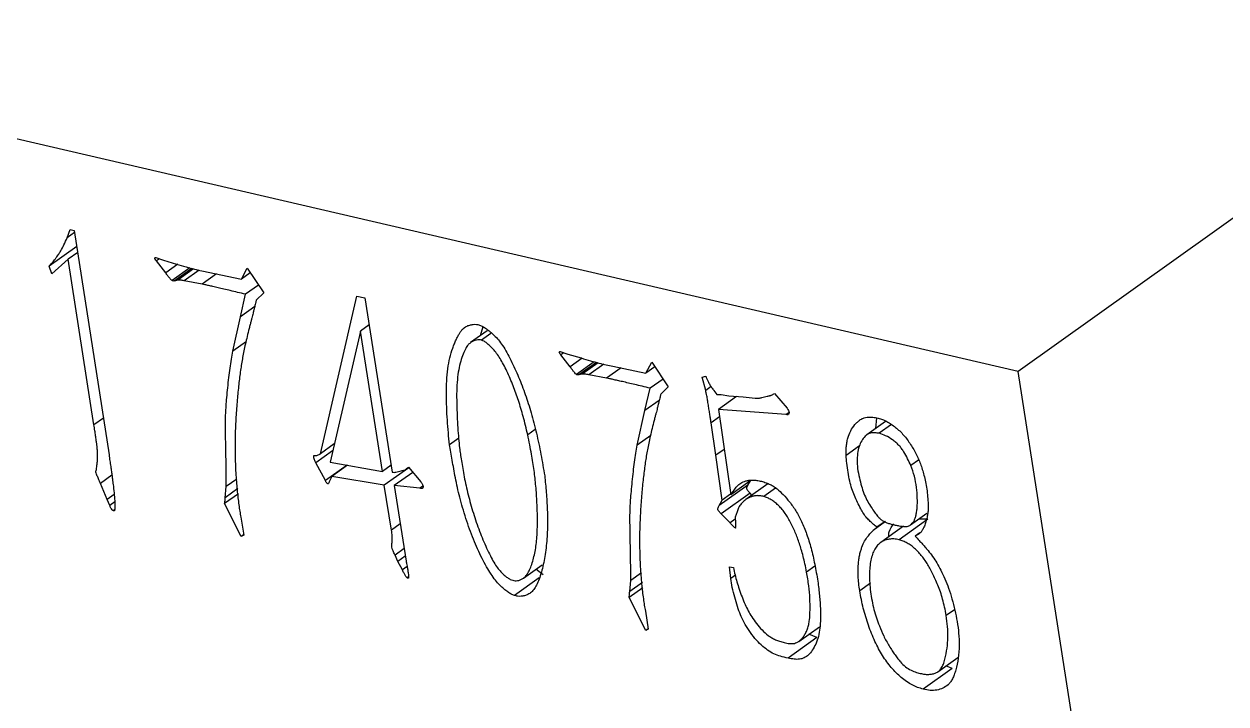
# Model space of a CAD drawing. Header units: millimetres. Extents: x 0 to 210, y 0 to 297.
# Drawn here: x 173.9 to 182.33, y 247.83 to 252.6 of the extents above; entities that cross this region are included whole.
import ezdxf

# ---------------------------------------------------------------- set-up
doc = ezdxf.new("R2010")
doc.units = ezdxf.units.MM

msp = doc.modelspace()

# ---------------------------------------------------------------- linework, layer by layer
at = {"color": 7, "linetype": 'Continuous', "lineweight": 25}
for p, q in [((180.8704, 250.1627), (165.2417, 253.7933)), ((185.1195, 253.1914), (180.8704, 250.1627)), ((174.2066, 251.1002), (174.2278, 251.1583)), ((174.2588, 251.1374), (174.2066, 251.1002)), ((174.2278, 251.1583), (174.2566, 251.1516)), ((174.2566, 251.1516), (174.5003, 249.5791)), ((174.2741, 251.0387), (174.0809, 250.9011)), ((174.2148, 250.9499), (174.0993, 250.8482)), ((174.2806, 250.9968), (174.2148, 250.9499)), ((174.3944, 249.7893), (174.2148, 250.9499)), ((174.8281, 250.9618), (174.8815, 250.9434)), ((174.853, 250.9532), (174.8318, 250.9381)), ((174.8977, 250.8542), (174.8318, 250.9381)), ((174.8815, 250.9434), (174.9741, 250.9164)), ((174.0993, 250.8482), (174.0809, 250.9011)), ((174.9818, 250.9142), (174.8977, 250.8542)), ((175.0662, 250.8897), (174.9416, 250.8009)), ((175.0808, 250.8855), (174.9571, 250.7973)), ((175.0926, 250.882), (174.9817, 250.803)), ((175.1325, 250.8729), (175.0278, 250.7982)), ((175.1953, 250.8591), (175.4278, 250.811)), ((175.4278, 250.811), (175.4687, 250.8869)), ((175.49, 250.8553), (175.4278, 250.811)), ((175.4687, 250.8869), (175.5845, 250.7146)), ((174.9817, 250.803), (174.9571, 250.7973)), ((175.1527, 250.7747), (175.0278, 250.7982)), ((175.548, 250.7689), (175.457, 250.704)), ((175.4209, 250.5471), (175.457, 250.704)), ((175.5845, 250.7146), (175.5318, 250.6638)), ((175.9818, 249.5863), (176.2357, 250.6918)), ((176.2357, 250.6918), (176.2932, 250.6785)), ((176.2932, 250.6785), (176.4844, 249.4581)), ((175.3678, 250.3053), (175.4209, 250.5471)), ((176.2615, 250.4461), (176.049, 249.5276)), ((176.3228, 250.4898), (176.2615, 250.4461)), ((176.4156, 249.4627), (176.2615, 250.4461)), ((177.1507, 250.4487), (177.0339, 250.3654)), ((177.1038, 250.4153), (177.121, 250.4774)), ((177.1766, 250.4294), (177.1112, 250.3828)), ((175.4626, 250.3728), (175.3678, 250.3053)), ((177.6627, 250.3033), (177.7161, 250.2849)), ((177.6877, 250.2947), (177.6664, 250.2796)), ((177.7324, 250.1957), (177.6664, 250.2796)), ((177.7161, 250.2849), (177.8087, 250.2579)), ((177.8165, 250.2557), (177.7324, 250.1957)), ((177.9009, 250.2312), (177.7763, 250.1424)), ((177.9155, 250.227), (177.7918, 250.1388)), ((177.9273, 250.2235), (177.8164, 250.1445)), ((177.9672, 250.2144), (177.8624, 250.1397)), ((178.03, 250.2006), (178.2625, 250.1525)), ((178.2625, 250.1525), (178.3034, 250.2284)), ((178.3247, 250.1968), (178.2625, 250.1525)), ((178.3034, 250.2284), (178.4192, 250.0561)), ((181.9591, 243.2139), (180.8704, 250.1627)), ((177.8164, 250.1445), (177.7918, 250.1388)), ((177.9874, 250.1162), (177.8624, 250.1397)), ((178.3827, 250.1104), (178.2916, 250.0455)), ((178.6568, 250.1235), (178.6814, 250.1292)), ((178.6817, 250.0293), (178.6568, 250.1235)), ((178.2556, 249.8886), (178.2916, 250.0455)), ((178.4192, 250.0561), (178.3665, 250.0053)), ((178.7203, 250.0569), (178.6817, 250.0293)), ((178.7396, 250.0303), (178.7592, 250.0029)), ((178.7898, 250.0013), (178.8445, 249.9915)), ((178.8445, 249.9915), (178.9439, 249.9853)), ((179.1417, 249.9965), (179.1626, 250.009)), ((179.1626, 250.009), (179.2522, 249.9053)), ((178.8977, 249.9882), (178.7705, 249.8975)), ((178.9439, 249.9853), (179.0287, 249.9771)), ((179.0761, 249.9804), (179.1125, 249.9893)), ((178.2025, 249.6468), (178.2556, 249.8886)), ((178.7705, 249.8975), (178.8569, 249.2977)), ((179.2464, 249.8609), (178.7705, 249.8975)), ((179.2651, 249.8742), (179.2464, 249.8609)), ((179.8733, 249.764), (179.8809, 249.8372)), ((177.4869, 249.7565), (177.4349, 249.7194)), ((178.7527, 249.5761), (178.7197, 249.8036)), ((179.9407, 249.812), (179.8118, 249.7201)), ((179.9832, 249.7911), (179.8971, 249.7297)), ((176.0785, 249.6553), (175.9818, 249.5863)), ((176.9515, 249.6959), (176.8872, 249.65)), ((178.2973, 249.7143), (178.2025, 249.6468)), ((175.9357, 249.5742), (175.9558, 249.575)), ((176.0674, 249.6072), (175.9487, 249.5225)), ((175.9558, 249.575), (175.9818, 249.5863)), ((178.7973, 249.2604), (178.7527, 249.5761)), ((179.7597, 249.6421), (179.6659, 249.5753)), ((176.0161, 249.3982), (175.9487, 249.5225)), ((176.168, 249.5065), (176.0161, 249.3982)), ((176.049, 249.5276), (176.4156, 249.4627)), ((176.1717, 249.5059), (176.062, 249.4277)), ((176.4769, 249.5064), (176.4156, 249.4627)), ((176.6005, 249.4883), (176.4282, 249.3655)), ((176.5824, 249.4781), (176.5979, 249.4914)), ((176.5991, 249.49), (176.5824, 249.4781)), ((176.5979, 249.4914), (176.6847, 249.3888)), ((180.1718, 249.5418), (180.1192, 249.5043)), ((174.5201, 249.4356), (174.4407, 249.379)), ((175.396, 249.4096), (175.3221, 249.3569)), ((176.062, 249.4277), (176.0429, 249.3894)), ((176.4282, 249.3655), (176.062, 249.4277)), ((176.6284, 249.4554), (176.4993, 249.3634)), ((176.51, 249.4577), (176.5464, 249.4666)), ((174.4866, 249.2656), (174.4407, 249.379)), ((175.3141, 249.2788), (175.3221, 249.3569)), ((175.4031, 249.3422), (175.3141, 249.2788)), ((176.4801, 249.0507), (176.4282, 249.3655)), ((176.4993, 249.3634), (176.5824, 248.8328)), ((176.6793, 249.3444), (176.4993, 249.3634)), ((176.7, 249.3591), (176.6793, 249.3444)), ((178.9779, 249.3674), (178.7751, 249.2229)), ((178.9912, 249.3934), (178.8569, 249.2977)), ((179.116, 249.3749), (178.9617, 249.2649)), ((178.9779, 249.3674), (178.9948, 249.3959)), ((179.1713, 249.3461), (179.0885, 249.287)), ((174.5361, 249.3009), (174.4866, 249.2656)), ((174.5054, 249.224), (174.4866, 249.2656)), ((174.5401, 249.2487), (174.5054, 249.224)), ((175.4069, 249.3056), (175.3106, 249.2369)), ((175.4274, 249.0073), (175.3106, 249.2369)), ((178.7751, 249.2229), (178.7973, 249.2604)), ((178.9922, 249.3095), (178.7894, 249.165)), ((178.8563, 249.3024), (178.7973, 249.2604)), ((179.0056, 249.2962), (178.9922, 249.3095)), ((174.5396, 249.1946), (174.5292, 249.1872)), ((178.8524, 249.1021), (178.7894, 249.165)), ((178.901, 249.1792), (178.8889, 249.1419)), ((180.1166, 249.0877), (180.2321, 249.17)), ((175.4239, 249.1421), (175.4438, 249.0149)), ((176.5414, 249.0944), (176.4801, 249.0507)), ((178.8892, 249.1284), (178.8524, 249.1021)), ((178.8889, 249.1419), (178.8898, 249.1049)), ((179.9417, 249.1114), (179.8543, 249.0491)), ((179.8543, 249.0491), (179.8812, 249.0712)), ((179.939, 249.1124), (179.8812, 249.0712)), ((180.068, 249.0782), (179.9079, 248.9641)), ((180.2392, 249.1285), (180.0364, 248.984)), ((180.2392, 249.1285), (180.1744, 249.1289)), ((175.4433, 249.0185), (175.4274, 249.0073)), ((175.4438, 249.0149), (175.4274, 249.0073)), ((180.1815, 249.0322), (180.1489, 249.009)), ((180.1766, 249.0254), (180.1489, 249.009)), ((176.5684, 248.922), (176.5048, 248.8767)), ((176.5244, 248.8323), (176.5048, 248.8767)), ((176.5766, 248.8695), (176.5244, 248.8323)), ((176.5565, 248.7733), (176.5244, 248.8323)), ((176.5887, 248.7962), (176.5565, 248.7733)), ((177.4038, 248.7143), (177.5356, 248.8082)), ((177.5437, 248.7386), (177.4922, 248.7773)), ((178.2307, 248.7511), (178.1568, 248.6984)), ((178.8473, 248.7951), (178.8761, 248.7884)), ((178.8576, 248.7128), (178.8473, 248.7951)), ((178.8903, 248.7361), (178.8576, 248.7128)), ((179.4464, 248.7986), (179.389, 248.7576)), ((176.5999, 248.7235), (176.5905, 248.7168)), ((177.5141, 248.7176), (177.3409, 248.5941)), ((178.2415, 248.6471), (178.1452, 248.5784)), ((178.1488, 248.6203), (178.1568, 248.6984)), ((178.2377, 248.6837), (178.1488, 248.6203)), ((179.8368, 248.679), (179.7616, 248.6254)), ((178.2621, 248.3488), (178.1452, 248.5784)), ((178.2586, 248.4836), (178.2785, 248.3564)), ((180.4241, 248.4938), (180.3673, 248.4534)), ((178.2779, 248.36), (178.2621, 248.3488)), ((178.2785, 248.3564), (178.2621, 248.3488)), ((179.3332, 248.2712), (179.4781, 248.3745)), ((179.4613, 248.2986), (179.4048, 248.3222)), ((179.4613, 248.2986), (179.2585, 248.1541)), ((180.3094, 248.059), (180.4484, 248.1581)), ((180.4085, 248.0816), (180.2056, 247.937)), ((180.4085, 248.0816), (180.3654, 248.099))]:
    msp.add_line(p, q, dxfattribs=at)
at = {"color": 8, "linetype": 'Continuous', "lineweight": 25}
for p, q in [((175.2541, 250.8469), (175.1527, 250.7747)), ((175.521, 250.6184), (175.4209, 250.5471)), ((178.0888, 250.1884), (177.9874, 250.1162)), ((178.3557, 249.9599), (178.2556, 249.8886)), ((174.4604, 249.8364), (174.3944, 249.7893)), ((178.778, 249.8452), (178.7197, 249.8036)), ((178.8108, 249.6175), (178.7527, 249.5761))]:
    msp.add_line(p, q, dxfattribs=at)
at = {"color": 7, "linetype": 'Continuous', "lineweight": 25}
for points, knots in [([(174.0809, 250.9011), (174.09, 250.9114), (174.107, 250.9309), (174.1293, 250.9593), (174.1473, 250.9845), (174.1662, 251.0138), (174.1852, 251.0523), (174.1993, 251.0838), (174.2066, 251.1002)], [0, 0, 0, 0, 0.179519, 0.336515, 0.467999, 0.577127, 0.779821, 1, 1, 1, 1]), ([(174.8318, 250.9381), (174.8292, 250.9417), (174.8252, 250.9474), (174.8202, 250.9558), (174.8226, 250.961), (174.8259, 250.9615), (174.8281, 250.9618)], [0, 0, 0, 0, 0.39424, 0.60342, 0.74829, 1, 1, 1, 1]), ([(174.9741, 250.9164), (174.9959, 250.9097), (175.0375, 250.8968), (175.0963, 250.8806), (175.1483, 250.8678), (175.1804, 250.8619), (175.1953, 250.8591)], [0, 0, 0, 0, 0.294882, 0.559386, 0.795493, 1, 1, 1, 1]), ([(174.9416, 250.8009), (174.9393, 250.8026), (174.9333, 250.807), (174.9239, 250.8186), (174.9113, 250.8343), (174.9026, 250.8471), (174.8977, 250.8542)], [0, 0, 0, 0, 0.130502, 0.33666, 0.628904, 1, 1, 1, 1]), ([(174.9571, 250.7973), (174.9542, 250.7973), (174.9491, 250.7972), (174.9438, 250.7998), (174.9416, 250.8009)], [0, 0, 0, 0, 0.597712, 1, 1, 1, 1]), ([(175.0278, 250.7982), (175.0185, 250.8005), (175.0025, 250.8043), (174.9879, 250.8034), (174.9817, 250.803)], [0, 0, 0, 0, 0.581252, 1, 1, 1, 1]), ([(175.457, 250.704), (175.4384, 250.7086), (175.4028, 250.7175), (175.3521, 250.7298), (175.3064, 250.74), (175.2657, 250.7505), (175.2304, 250.7577), (175.1999, 250.7651), (175.1746, 250.7707), (175.1594, 250.7735), (175.1527, 250.7747)], [0, 0, 0, 0, 0.182631, 0.349926, 0.499337, 0.63343, 0.749646, 0.849253, 0.933546, 1, 1, 1, 1]), ([(175.5318, 250.6638), (175.5302, 250.6567), (175.5273, 250.6436), (175.5226, 250.626), (175.5196, 250.6112), (175.5169, 250.6004), (175.5146, 250.5916), (175.5123, 250.5824), (175.5093, 250.5701), (175.5054, 250.5548), (175.5009, 250.5363), (175.495, 250.5153), (175.4888, 250.4909), (175.4798, 250.4549), (175.4683, 250.4098), (175.4559, 250.3575), (175.4456, 250.3086), (175.4337, 250.2477), (175.4212, 250.1698), (175.4087, 250.0703), (175.3981, 249.9608), (175.3894, 249.8416), (175.3832, 249.7148), (175.3833, 249.6051), (175.3858, 249.5172), (175.3878, 249.454), (175.3925, 249.3927), (175.3972, 249.3348), (175.4033, 249.2804), (175.4096, 249.2303), (175.4162, 249.1848), (175.4214, 249.1558), (175.4239, 249.1421)], [0, 0, 0, 0, 0.015084, 0.027682, 0.038176, 0.046184, 0.050774, 0.057367, 0.065961, 0.077144, 0.090329, 0.105622, 0.123156, 0.142934, 0.183075, 0.220421, 0.254637, 0.285833, 0.347598, 0.413943, 0.485758, 0.564429, 0.647139, 0.730978, 0.772166, 0.811683, 0.84919, 0.884793, 0.917964, 0.94821, 0.975549, 1, 1, 1, 1]), ([(176.8872, 249.65), (176.884, 249.6781), (176.8775, 249.7357), (176.8705, 249.8232), (176.8664, 249.9138), (176.8635, 250.0065), (176.8654, 250.0969), (176.8727, 250.1817), (176.887, 250.2583), (176.9041, 250.3157), (176.9199, 250.357), (176.9316, 250.3845), (176.9438, 250.4082), (176.9551, 250.4294), (176.9673, 250.4466), (176.9791, 250.4609), (176.9912, 250.4717), (177.007, 250.4814), (177.0269, 250.4886), (177.0503, 250.4938), (177.0736, 250.4943), (177.0895, 250.4906), (177.0972, 250.4888)], [0, 0, 0, 0, 0.07917, 0.162204, 0.249228, 0.34027, 0.430883, 0.517075, 0.598811, 0.67699, 0.713833, 0.747653, 0.778503, 0.806542, 0.831426, 0.853905, 0.873836, 0.891127, 0.922288, 0.950137, 0.975947, 1, 1, 1, 1]), ([(177.0972, 250.4888), (177.1047, 250.4856), (177.1207, 250.479), (177.1454, 250.4623), (177.172, 250.4415), (177.2009, 250.4159), (177.2309, 250.3836), (177.2602, 250.343), (177.2896, 250.2954), (177.3276, 250.2214), (177.3719, 250.1229), (177.411, 250.0214), (177.439, 249.9377), (177.4592, 249.8714), (177.4777, 249.8017), (177.5021, 249.7043), (177.528, 249.5805), (177.5448, 249.4817), (177.5532, 249.4323)], [0, 0, 0, 0, 0.022729, 0.048008, 0.076071, 0.107773, 0.143173, 0.182159, 0.227217, 0.27728, 0.38365, 0.491698, 0.547358, 0.606212, 0.667896, 0.732979, 0.866217, 1, 1, 1, 1]), ([(177.1112, 250.3828), (177.1052, 250.3837), (177.0928, 250.3856), (177.0747, 250.3833), (177.0559, 250.3778), (177.0361, 250.3681), (177.0159, 250.3509), (176.9978, 250.3222), (176.9804, 250.283), (176.9636, 250.2335), (176.9495, 250.1739), (176.9405, 250.104), (176.9355, 250.0253), (176.9366, 249.9394), (176.9397, 249.853), (176.9437, 249.7716), (176.9492, 249.6974), (176.9541, 249.6502), (176.9565, 249.628)], [0, 0, 0, 0, 0.021714, 0.045628, 0.072311, 0.10241, 0.138702, 0.184068, 0.240576, 0.307741, 0.384088, 0.467345, 0.558626, 0.657686, 0.756239, 0.846517, 0.92758, 1, 1, 1, 1]), ([(177.4349, 249.7194), (177.4296, 249.7413), (177.4194, 249.7839), (177.4036, 249.8458), (177.3869, 249.9036), (177.3649, 249.9752), (177.3337, 250.0621), (177.2973, 250.1468), (177.2658, 250.2111), (177.2416, 250.2532), (177.2178, 250.2896), (177.1932, 250.3188), (177.1699, 250.3425), (177.1486, 250.3612), (177.1292, 250.3754), (177.1168, 250.3804), (177.1112, 250.3828)], [0, 0, 0, 0, 0.093056, 0.18062, 0.261585, 0.337177, 0.482585, 0.627771, 0.697151, 0.75887, 0.813198, 0.861755, 0.904249, 0.941105, 0.97295, 1, 1, 1, 1]), ([(175.3221, 249.3569), (175.3221, 249.3738), (175.3222, 249.4098), (175.321, 249.4677), (175.3207, 249.5321), (175.3188, 249.6012), (175.3178, 249.6691), (175.3164, 249.7305), (175.3164, 249.7822), (175.3163, 249.8277), (175.3177, 249.873), (175.3211, 249.9239), (175.326, 249.9837), (175.3323, 250.0502), (175.3394, 250.1192), (175.3483, 250.1853), (175.357, 250.2474), (175.3643, 250.2864), (175.3678, 250.3053)], [0, 0, 0, 0, 0.052243, 0.111324, 0.177384, 0.250711, 0.322767, 0.385727, 0.438815, 0.482389, 0.526209, 0.580503, 0.64437, 0.718241, 0.795055, 0.867889, 0.936102, 1, 1, 1, 1]), ([(177.6664, 250.2796), (177.6639, 250.2832), (177.6599, 250.2889), (177.6549, 250.2973), (177.6573, 250.3025), (177.6606, 250.303), (177.6627, 250.3033)], [0, 0, 0, 0, 0.3942395, 0.6034202, 0.7482901, 1, 1, 1, 1]), ([(177.8087, 250.2579), (177.8306, 250.2512), (177.8722, 250.2383), (177.931, 250.2221), (177.983, 250.2093), (178.0151, 250.2034), (178.03, 250.2006)], [0, 0, 0, 0, 0.294882, 0.559386, 0.795493, 1, 1, 1, 1]), ([(177.7763, 250.1424), (177.774, 250.1441), (177.768, 250.1485), (177.7586, 250.1601), (177.746, 250.1758), (177.7372, 250.1886), (177.7324, 250.1957)], [0, 0, 0, 0, 0.130502, 0.33666, 0.628904, 1, 1, 1, 1]), ([(177.7918, 250.1388), (177.7888, 250.1388), (177.7838, 250.1387), (177.7784, 250.1413), (177.7763, 250.1424)], [0, 0, 0, 0, 0.5977121, 1, 1, 1, 1]), ([(177.8624, 250.1397), (177.8532, 250.142), (177.8372, 250.1458), (177.8225, 250.1449), (177.8164, 250.1445)], [0, 0, 0, 0, 0.5812523, 1, 1, 1, 1]), ([(178.2916, 250.0455), (178.2731, 250.0501), (178.2375, 250.059), (178.1868, 250.0713), (178.1411, 250.0815), (178.1004, 250.092), (178.0651, 250.0992), (178.0346, 250.1066), (178.0093, 250.1122), (177.9941, 250.115), (177.9874, 250.1162)], [0, 0, 0, 0, 0.182631, 0.349926, 0.499337, 0.63343, 0.749646, 0.849253, 0.933546, 1, 1, 1, 1]), ([(178.6814, 250.1292), (178.6869, 250.1173), (178.6961, 250.0972), (178.7097, 250.0708), (178.7235, 250.0493), (178.734, 250.0369), (178.7396, 250.0303)], [0, 0, 0, 0, 0.345015, 0.581901, 0.776181, 1, 1, 1, 1]), ([(178.3665, 250.0053), (178.3649, 249.9982), (178.362, 249.9851), (178.3573, 249.9675), (178.3543, 249.9527), (178.3516, 249.9419), (178.3493, 249.9331), (178.347, 249.9239), (178.344, 249.9116), (178.3401, 249.8963), (178.3356, 249.8778), (178.3297, 249.8568), (178.3235, 249.8324), (178.3145, 249.7964), (178.3029, 249.7513), (178.2905, 249.699), (178.2803, 249.6501), (178.2684, 249.5892), (178.2559, 249.5113), (178.2434, 249.4118), (178.2328, 249.3023), (178.2241, 249.1831), (178.2179, 249.0563), (178.218, 248.9466), (178.2205, 248.8587), (178.2225, 248.7955), (178.2272, 248.7342), (178.2319, 248.6763), (178.238, 248.6219), (178.2443, 248.5718), (178.2509, 248.5263), (178.2561, 248.4973), (178.2586, 248.4836)], [0, 0, 0, 0, 0.015084, 0.027682, 0.038176, 0.046184, 0.050774, 0.057367, 0.065961, 0.077144, 0.090329, 0.105622, 0.123156, 0.142934, 0.183075, 0.220421, 0.254637, 0.285833, 0.347598, 0.413943, 0.485758, 0.564429, 0.647139, 0.730978, 0.772166, 0.811683, 0.84919, 0.884793, 0.917964, 0.94821, 0.975549, 1, 1, 1, 1]), ([(178.7197, 249.8036), (178.7183, 249.8121), (178.7155, 249.8304), (178.7109, 249.8596), (178.7057, 249.8925), (178.7002, 249.9274), (178.6953, 249.9608), (178.6898, 249.9895), (178.6859, 250.0116), (178.6829, 250.0241), (178.6817, 250.0293)], [0, 0, 0, 0, 0.113016, 0.24357, 0.389712, 0.551443, 0.707327, 0.835991, 0.93155, 1, 1, 1, 1]), ([(178.7592, 250.0029), (178.7652, 250.0022), (178.7756, 250.001), (178.7856, 250.0012), (178.7898, 250.0013)], [0, 0, 0, 0, 0.577157, 1, 1, 1, 1]), ([(179.1125, 249.9893), (179.1163, 249.9901), (179.1229, 249.9914), (179.1312, 249.994), (179.1372, 249.9954), (179.1405, 249.9962), (179.1417, 249.9965)], [0, 0, 0, 0, 0.380005, 0.666709, 0.876877, 1, 1, 1, 1]), ([(179.0287, 249.9771), (179.0365, 249.9767), (179.0531, 249.9758), (179.0682, 249.9788), (179.0761, 249.9804)], [0, 0, 0, 0, 0.475816, 1, 1, 1, 1]), ([(179.2522, 249.9053), (179.2556, 249.9003), (179.2617, 249.8916), (179.2665, 249.8781), (179.2647, 249.8695), (179.2634, 249.8618), (179.2562, 249.8587), (179.2501, 249.8601), (179.2464, 249.8609)], [0, 0, 0, 0, 0.241469, 0.42383, 0.568876, 0.687677, 0.812982, 1, 1, 1, 1]), ([(179.6659, 249.5753), (179.6657, 249.5882), (179.6653, 249.6134), (179.6681, 249.6485), (179.6731, 249.6804), (179.6838, 249.7179), (179.7032, 249.7593), (179.7286, 249.7947), (179.753, 249.8169), (179.7714, 249.8306), (179.7913, 249.8388), (179.8181, 249.8432), (179.8509, 249.8437), (179.8776, 249.8391), (179.8904, 249.8369)], [0, 0, 0, 0, 0.082319, 0.160545, 0.233243, 0.302998, 0.438708, 0.576416, 0.643302, 0.704421, 0.761022, 0.814001, 0.911509, 1, 1, 1, 1]), ([(179.8904, 249.8369), (179.9005, 249.8337), (179.9207, 249.8273), (179.9514, 249.8129), (179.9818, 249.7941), (180.012, 249.7721), (180.0414, 249.7465), (180.0689, 249.7177), (180.0949, 249.686), (180.1259, 249.6401), (180.1594, 249.58), (180.1869, 249.5179), (180.2032, 249.4661), (180.2149, 249.4231), (180.2246, 249.3761), (180.2302, 249.3435), (180.2332, 249.3264)], [0, 0, 0, 0, 0.056235, 0.112098, 0.168637, 0.227112, 0.285338, 0.344589, 0.403714, 0.465189, 0.586715, 0.706633, 0.768888, 0.838541, 0.915708, 1, 1, 1, 1]), ([(174.4407, 249.379), (174.4357, 249.3898), (174.4269, 249.4087), (174.4168, 249.4331), (174.4104, 249.4489), (174.4074, 249.4609), (174.411, 249.4711), (174.413, 249.487), (174.4162, 249.5074), (174.4186, 249.5318), (174.4198, 249.5585), (174.4203, 249.5875), (174.4176, 249.621), (174.4148, 249.6529), (174.4101, 249.6842), (174.4058, 249.7142), (174.4007, 249.7498), (174.3966, 249.7756), (174.3944, 249.7893)], [0, 0, 0, 0, 0.076319, 0.132944, 0.169347, 0.186973, 0.214474, 0.257363, 0.313987, 0.378534, 0.447579, 0.517011, 0.596108, 0.689468, 0.747439, 0.817828, 0.902707, 1, 1, 1, 1]), ([(177.3292, 248.6995), (177.3347, 248.6983), (177.3464, 248.6958), (177.364, 248.6966), (177.3819, 248.7023), (177.4011, 248.7113), (177.4198, 248.7272), (177.4364, 248.7517), (177.4525, 248.7832), (177.4667, 248.8223), (177.4786, 248.8668), (177.4886, 248.9142), (177.4956, 248.9642), (177.5017, 249.0346), (177.5029, 249.1279), (177.5004, 249.2425), (177.492, 249.357), (177.4824, 249.4509), (177.4709, 249.5262), (177.4607, 249.5864), (177.4487, 249.6512), (177.4396, 249.6962), (177.4349, 249.7194)], [0, 0, 0, 0, 0.015403, 0.033086, 0.053098, 0.076092, 0.102875, 0.134067, 0.170746, 0.213374, 0.259275, 0.30533, 0.352364, 0.400173, 0.498456, 0.599949, 0.699717, 0.792176, 0.838702, 0.888529, 0.942411, 1, 1, 1, 1]), ([(179.8971, 249.7297), (179.8873, 249.7313), (179.8685, 249.7345), (179.8434, 249.733), (179.8219, 249.7275), (179.8001, 249.7122), (179.7791, 249.6862), (179.7591, 249.6486), (179.7463, 249.6015), (179.7416, 249.5454), (179.7439, 249.483), (179.7539, 249.4388), (179.7589, 249.4167)], [0, 0, 0, 0, 0.0711944, 0.1365784, 0.1946385, 0.2508095, 0.3603355, 0.4710743, 0.5891931, 0.7227135, 0.8617882, 1, 1, 1, 1]), ([(180.1192, 249.5043), (180.1119, 249.5202), (180.0971, 249.5524), (180.0755, 249.5923), (180.0548, 249.6235), (180.0363, 249.6456), (180.0148, 249.6658), (179.9839, 249.69), (179.944, 249.715), (179.9123, 249.7249), (179.8971, 249.7297)], [0, 0, 0, 0, 0.154374, 0.313995, 0.394313, 0.477446, 0.563445, 0.653938, 0.83395, 1, 1, 1, 1]), ([(174.5003, 249.5791), (174.5022, 249.565), (174.5059, 249.5379), (174.512, 249.499), (174.5164, 249.464), (174.5212, 249.4324), (174.5247, 249.4047), (174.5276, 249.3806), (174.5307, 249.36), (174.5341, 249.3281), (174.538, 249.2845), (174.5417, 249.2392), (174.5413, 249.2083), (174.5405, 249.1937), (174.5366, 249.1837), (174.5313, 249.1862), (174.5292, 249.1872)], [0, 0, 0, 0, 0.1036595, 0.1987555, 0.2842564, 0.3611906, 0.4296033, 0.4884057, 0.5386331, 0.5803565, 0.7249894, 0.8625637, 0.9201895, 0.9604083, 0.983938, 1, 1, 1, 1]), ([(175.9487, 249.5225), (175.9455, 249.5297), (175.9403, 249.5415), (175.9354, 249.5568), (175.9345, 249.5671), (175.9354, 249.572), (175.9357, 249.5742)], [0, 0, 0, 0, 0.407827, 0.672502, 0.858705, 1, 1, 1, 1]), ([(177.3409, 248.5941), (177.3334, 248.5969), (177.3176, 248.6029), (177.2927, 248.6186), (177.2661, 248.6401), (177.2369, 248.667), (177.2064, 248.7018), (177.1756, 248.7448), (177.1444, 248.7962), (177.1132, 248.855), (177.0824, 248.9197), (177.0534, 248.9883), (177.0261, 249.06), (177.0008, 249.1339), (176.9784, 249.2081), (176.9576, 249.2805), (176.9414, 249.3501), (176.9276, 249.4167), (176.9159, 249.4802), (176.9055, 249.5402), (176.8959, 249.5964), (176.89, 249.6326), (176.8872, 249.65)], [0, 0, 0, 0, 0.022561, 0.047533, 0.075769, 0.108135, 0.144596, 0.186719, 0.234397, 0.288672, 0.347737, 0.408813, 0.472225, 0.538514, 0.605025, 0.669189, 0.730948, 0.79094, 0.848084, 0.902034, 0.952804, 1, 1, 1, 1]), ([(176.9565, 249.628), (176.9584, 249.6139), (176.9626, 249.5839), (176.9695, 249.536), (176.9789, 249.4824), (176.9931, 249.4032), (177.0157, 249.2987), (177.0518, 249.1712), (177.0943, 249.0459), (177.1357, 248.9459), (177.1708, 248.8735), (177.1956, 248.8275), (177.2207, 248.7895), (177.2453, 248.7591), (177.2691, 248.7361), (177.2907, 248.7187), (177.3106, 248.7055), (177.3232, 248.7014), (177.3292, 248.6995)], [0, 0, 0, 0, 0.04411, 0.093669, 0.149144, 0.210094, 0.33866, 0.469702, 0.598412, 0.719902, 0.775125, 0.823111, 0.864347, 0.899734, 0.930198, 0.956478, 0.97936, 1, 1, 1, 1]), ([(178.1568, 248.6984), (178.1568, 248.7153), (178.1569, 248.7513), (178.1557, 248.8092), (178.1554, 248.8736), (178.1535, 248.9427), (178.1524, 249.0106), (178.1511, 249.072), (178.1511, 249.1237), (178.1509, 249.1692), (178.1523, 249.2145), (178.1557, 249.2654), (178.1607, 249.3252), (178.167, 249.3917), (178.1741, 249.4607), (178.183, 249.5268), (178.1917, 249.5889), (178.199, 249.6279), (178.2025, 249.6468)], [0, 0, 0, 0, 0.052243, 0.111324, 0.177384, 0.250711, 0.322767, 0.385727, 0.438815, 0.482389, 0.526209, 0.580503, 0.64437, 0.718241, 0.795055, 0.867889, 0.936102, 1, 1, 1, 1]), ([(179.8812, 249.0712), (179.8734, 249.0779), (179.8578, 249.0915), (179.8338, 249.1119), (179.8103, 249.1362), (179.788, 249.1665), (179.7662, 249.2035), (179.7448, 249.2467), (179.7239, 249.2933), (179.7049, 249.3431), (179.6895, 249.3978), (179.6788, 249.4572), (179.67, 249.5177), (179.6672, 249.5569), (179.6659, 249.5753)], [0, 0, 0, 0, 0.0534292, 0.1073146, 0.1632402, 0.2240552, 0.295116, 0.3787441, 0.4688327, 0.5574555, 0.6557416, 0.7720879, 0.8925048, 1, 1, 1, 1]), ([(180.0101, 249.0869), (180.0188, 249.0851), (180.0349, 249.0818), (180.0575, 249.0779), (180.0763, 249.0772), (180.0927, 249.0771), (180.1062, 249.0813), (180.1184, 249.0883), (180.1294, 249.0992), (180.1397, 249.1129), (180.1488, 249.1304), (180.1549, 249.153), (180.1604, 249.1788), (180.165, 249.2198), (180.1657, 249.2772), (180.1598, 249.3508), (180.1464, 249.4274), (180.1282, 249.4789), (180.1192, 249.5043)], [0, 0, 0, 0, 0.049927, 0.093231, 0.130947, 0.163106, 0.192449, 0.223644, 0.257915, 0.295403, 0.33672, 0.383027, 0.434205, 0.490995, 0.613992, 0.743335, 0.873788, 1, 1, 1, 1]), ([(176.4844, 249.4581), (176.4897, 249.4569), (176.4989, 249.4548), (176.5066, 249.4568), (176.51, 249.4577)], [0, 0, 0, 0, 0.5743094, 1, 1, 1, 1]), ([(176.5464, 249.4666), (176.5511, 249.4675), (176.5596, 249.4693), (176.5703, 249.4723), (176.5779, 249.4748), (176.5812, 249.4772), (176.5824, 249.4781)], [0, 0, 0, 0, 0.373787, 0.666263, 0.878329, 1, 1, 1, 1]), ([(177.5532, 249.4323), (177.557, 249.3933), (177.5649, 249.3132), (177.5728, 249.1915), (177.5736, 249.0668), (177.5675, 248.9629), (177.5569, 248.882), (177.5471, 248.8239), (177.534, 248.7701), (177.5196, 248.7202), (177.5027, 248.6767), (177.4831, 248.642), (177.4617, 248.616), (177.4376, 248.5998), (177.413, 248.5905), (177.3885, 248.5869), (177.3647, 248.587), (177.3486, 248.5918), (177.3409, 248.5941)], [0, 0, 0, 0, 0.11001, 0.226093, 0.34727, 0.474007, 0.537878, 0.599186, 0.65873, 0.715978, 0.768947, 0.815193, 0.855139, 0.890331, 0.921768, 0.950037, 0.976023, 1, 1, 1, 1]), ([(178.8569, 249.2977), (178.8647, 249.309), (178.8791, 249.3299), (178.9007, 249.3596), (178.9275, 249.3829), (178.9569, 249.3951), (178.9852, 249.4021), (179.011, 249.4029), (179.0401, 249.4005), (179.0609, 249.396), (179.0718, 249.3937)], [0, 0, 0, 0, 0.16368, 0.301929, 0.438533, 0.596935, 0.6858, 0.782136, 0.886053, 1, 1, 1, 1]), ([(179.7589, 249.4167), (179.7634, 249.398), (179.772, 249.3621), (179.7894, 249.3101), (179.8102, 249.2629), (179.8339, 249.2214), (179.8578, 249.1863), (179.8792, 249.157), (179.8992, 249.1353), (179.9177, 249.119), (179.9369, 249.1087), (179.9583, 249.1002), (179.9832, 249.0921), (180.0007, 249.0887), (180.0101, 249.0869)], [0, 0, 0, 0, 0.133216, 0.255677, 0.367143, 0.470342, 0.561625, 0.638309, 0.70123, 0.751142, 0.798993, 0.855877, 0.922749, 1, 1, 1, 1]), ([(176.0429, 249.3894), (176.0419, 249.3852), (176.0404, 249.3789), (176.0324, 249.3737), (176.0233, 249.3856), (176.0189, 249.3933), (176.0161, 249.3982)], [0, 0, 0, 0, 0.321086, 0.477106, 0.666308, 1, 1, 1, 1]), ([(176.6847, 249.3888), (176.6892, 249.3828), (176.6965, 249.3731), (176.7021, 249.3583), (176.7009, 249.3494), (176.6972, 249.3435), (176.689, 249.3428), (176.6829, 249.3438), (176.6793, 249.3444)], [0, 0, 0, 0, 0.2797733, 0.459185, 0.5900089, 0.6967036, 0.8235668, 1, 1, 1, 1]), ([(178.9922, 249.3095), (178.9867, 249.3155), (178.9782, 249.3247), (178.9679, 249.3409), (178.9715, 249.3546), (178.9754, 249.3625), (178.9779, 249.3674)], [0, 0, 0, 0, 0.3257791, 0.5057076, 0.6884222, 1, 1, 1, 1]), ([(179.0718, 249.3937), (179.0827, 249.3904), (179.1033, 249.3842), (179.1326, 249.3719), (179.1586, 249.3581), (179.1894, 249.3355), (179.2265, 249.2991), (179.2629, 249.2575), (179.2923, 249.2184), (179.3145, 249.1853), (179.3349, 249.1491), (179.3546, 249.1102), (179.3727, 249.0683), (179.39, 249.0233), (179.4055, 248.9748), (179.4259, 248.9043), (179.4471, 248.81), (179.4602, 248.7336), (179.4671, 248.6938)], [0, 0, 0, 0, 0.0461089, 0.0871548, 0.1230511, 0.1557301, 0.2218271, 0.2989394, 0.341043, 0.3852623, 0.4318275, 0.4808952, 0.532543, 0.58828, 0.6482081, 0.7120962, 0.849919, 1, 1, 1, 1]), ([(180.2332, 249.3264), (180.2348, 249.3083), (180.2381, 249.2722), (180.2415, 249.2271), (180.2407, 249.1911), (180.237, 249.1628), (180.231, 249.1324), (180.2218, 249.1023), (180.2121, 249.0739), (180.2002, 249.052), (180.1901, 249.0345), (180.1807, 249.0282), (180.1766, 249.0254)], [0, 0, 0, 0, 0.155079, 0.308185, 0.38711, 0.475602, 0.574261, 0.682926, 0.787798, 0.875255, 0.945007, 1, 1, 1, 1]), ([(175.3106, 249.2369), (175.3113, 249.2423), (175.3125, 249.2516), (175.3135, 249.2641), (175.3141, 249.2727), (175.3141, 249.2773), (175.3141, 249.2788)], [0, 0, 0, 0, 0.390024, 0.686797, 0.893134, 1, 1, 1, 1]), ([(179.0885, 249.287), (179.0792, 249.2889), (179.0611, 249.2925), (179.0356, 249.2934), (179.0128, 249.2896), (178.986, 249.2801), (178.9573, 249.2639), (178.9313, 249.2378), (178.9115, 249.2108), (178.9043, 249.1893), (178.901, 249.1792)], [0, 0, 0, 0, 0.10504, 0.204188, 0.29954, 0.393355, 0.571119, 0.731918, 0.874788, 1, 1, 1, 1]), ([(179.389, 248.7576), (179.3851, 248.7767), (179.3778, 248.8132), (179.3648, 248.8658), (179.3524, 248.9133), (179.3352, 248.9695), (179.3106, 249.0347), (179.2818, 249.097), (179.2555, 249.1431), (179.235, 249.1743), (179.2128, 249.2022), (179.1895, 249.2267), (179.1651, 249.2477), (179.1402, 249.2651), (179.1144, 249.2785), (179.0972, 249.2842), (179.0885, 249.287)], [0, 0, 0, 0, 0.095968, 0.183297, 0.262687, 0.332885, 0.462934, 0.586889, 0.646029, 0.701633, 0.754231, 0.805292, 0.854723, 0.902901, 0.950636, 1, 1, 1, 1]), ([(174.5292, 249.1872), (174.5286, 249.1877), (174.5261, 249.1901), (174.5202, 249.1954), (174.5122, 249.2075), (174.508, 249.2178), (174.5054, 249.224)], [0, 0, 0, 0, 0.055316, 0.236767, 0.53772, 1, 1, 1, 1]), ([(178.7894, 249.165), (178.7839, 249.1709), (178.7754, 249.1802), (178.7651, 249.1963), (178.7687, 249.21), (178.7726, 249.2179), (178.7751, 249.2229)], [0, 0, 0, 0, 0.3257791, 0.5057076, 0.6884222, 1, 1, 1, 1]), ([(178.8898, 249.1049), (178.8903, 249.0997), (178.8912, 249.0906), (178.8915, 249.0787), (178.8912, 249.0716), (178.8921, 249.0647), (178.8857, 249.0671), (178.8788, 249.0743), (178.8669, 249.0865), (178.8578, 249.0964), (178.8524, 249.1021)], [0, 0, 0, 0, 0.176722, 0.310248, 0.404348, 0.455422, 0.494558, 0.597754, 0.76437, 1, 1, 1, 1]), ([(179.9634, 249.0037), (179.9642, 249.0162), (179.9667, 249.0544), (179.987, 249.0796), (180.0006, 249.0964)], [0, 0, 0, 0, 0.3285133, 1, 1, 1, 1]), ([(176.5048, 248.8767), (176.502, 248.8821), (176.497, 248.8919), (176.491, 248.9051), (176.4861, 248.915), (176.4824, 248.9263), (176.482, 248.9427), (176.4835, 248.9652), (176.4854, 248.9892), (176.4856, 249.0114), (176.4828, 249.0313), (176.481, 249.0441), (176.4801, 249.0507)], [0, 0, 0, 0, 0.090782, 0.164271, 0.219168, 0.256537, 0.34722, 0.50011, 0.66601, 0.784886, 0.890043, 1, 1, 1, 1]), ([(179.7616, 248.6254), (179.7589, 248.6433), (179.7538, 248.678), (179.75, 248.7271), (179.7488, 248.7714), (179.751, 248.811), (179.7554, 248.8464), (179.7606, 248.8787), (179.7678, 248.9071), (179.7788, 248.9394), (179.7935, 248.9739), (179.8152, 249.0053), (179.8361, 249.0287), (179.8487, 249.0428), (179.8543, 249.0491)], [0, 0, 0, 0, 0.1049515, 0.2025681, 0.2923249, 0.3746746, 0.4513128, 0.5228081, 0.588893, 0.6503156, 0.7606281, 0.8552161, 0.9354581, 1, 1, 1, 1]), ([(180.0364, 248.984), (180.0245, 248.9862), (180.0009, 248.9905), (179.9676, 248.9892), (179.9372, 248.981), (179.9094, 248.9668), (179.8852, 248.9454), (179.8652, 248.917), (179.8492, 248.8818), (179.8382, 248.8395), (179.8313, 248.7915), (179.8282, 248.7387), (179.8305, 248.6806), (179.8365, 248.6194), (179.846, 248.5569), (179.8599, 248.4956), (179.8765, 248.4367), (179.8913, 248.3984), (179.8986, 248.3796)], [0, 0, 0, 0, 0.049544, 0.098647, 0.147016, 0.197391, 0.249169, 0.303278, 0.360936, 0.423419, 0.489643, 0.559715, 0.63292, 0.71043, 0.788291, 0.862093, 0.932274, 1, 1, 1, 1]), ([(180.3673, 248.4534), (180.3636, 248.473), (180.3563, 248.5107), (180.3429, 248.5657), (180.3276, 248.6167), (180.3101, 248.6638), (180.2909, 248.707), (180.2727, 248.747), (180.2534, 248.7833), (180.234, 248.8164), (180.2139, 248.8467), (180.1924, 248.8745), (180.1699, 248.8999), (180.1461, 248.923), (180.1211, 248.9441), (180.094, 248.9607), (180.0656, 248.9748), (180.0463, 248.9809), (180.0364, 248.984)], [0, 0, 0, 0, 0.096197, 0.184814, 0.26699, 0.342502, 0.412858, 0.478044, 0.538132, 0.593767, 0.646256, 0.696474, 0.746536, 0.794935, 0.843864, 0.893492, 0.945521, 1, 1, 1, 1]), ([(180.1489, 249.009), (180.1583, 248.9991), (180.176, 248.9804), (180.201, 248.9539), (180.2223, 248.9301), (180.2459, 248.9018), (180.2726, 248.8662), (180.3026, 248.82), (180.331, 248.7676), (180.3591, 248.7087), (180.3855, 248.6416), (180.4084, 248.5677), (180.4282, 248.4893), (180.445, 248.4086), (180.456, 248.326), (180.4575, 248.2717), (180.4582, 248.2437)], [0, 0, 0, 0, 0.046347, 0.087169, 0.123229, 0.153805, 0.210929, 0.271798, 0.337725, 0.41182, 0.493885, 0.587029, 0.685807, 0.785714, 0.8894, 1, 1, 1, 1]), ([(176.5824, 248.8328), (176.5826, 248.8312), (176.5835, 248.8258), (176.5859, 248.8143), (176.5888, 248.7961), (176.5935, 248.7733), (176.5967, 248.7508), (176.5997, 248.7323), (176.6001, 248.7214), (176.5994, 248.714), (176.5945, 248.7141), (176.5917, 248.716), (176.5905, 248.7168)], [0, 0, 0, 0, 0.037501, 0.126206, 0.266025, 0.460469, 0.651385, 0.794612, 0.884294, 0.925488, 0.967657, 1, 1, 1, 1]), ([(176.5905, 248.7168), (176.588, 248.7188), (176.5807, 248.7247), (176.5728, 248.7405), (176.5629, 248.7568), (176.5584, 248.7684), (176.5565, 248.7733)], [0, 0, 0, 0, 0.142951, 0.430931, 0.760186, 1, 1, 1, 1]), ([(178.8761, 248.7884), (178.8797, 248.7716), (178.8868, 248.7384), (178.9005, 248.6881), (178.9165, 248.6363), (178.9358, 248.5836), (178.9561, 248.5327), (178.9785, 248.4858), (179.005, 248.4407), (179.0373, 248.3953), (179.0755, 248.3505), (179.1123, 248.3176), (179.1445, 248.296), (179.1713, 248.2821), (179.2006, 248.2714), (179.2208, 248.266), (179.2313, 248.2631)], [0, 0, 0, 0, 0.07983, 0.158012, 0.237568, 0.323993, 0.406629, 0.478298, 0.548615, 0.629601, 0.714255, 0.799023, 0.843501, 0.890999, 0.942888, 1, 1, 1, 1]), ([(179.2313, 248.2631), (179.2436, 248.2604), (179.2686, 248.2547), (179.2988, 248.2556), (179.3214, 248.2632), (179.3381, 248.2741), (179.3545, 248.2898), (179.3704, 248.3095), (179.3842, 248.3335), (179.3961, 248.3599), (179.4041, 248.3897), (179.4107, 248.4336), (179.4136, 248.4945), (179.4126, 248.5741), (179.4047, 248.6627), (179.3943, 248.7252), (179.389, 248.7576)], [0, 0, 0, 0, 0.060659, 0.123016, 0.156971, 0.195019, 0.237933, 0.287155, 0.338703, 0.390235, 0.442188, 0.495449, 0.60701, 0.727833, 0.859011, 1, 1, 1, 1]), ([(179.2585, 248.1541), (179.2408, 248.1579), (179.208, 248.1649), (179.1597, 248.1823), (179.1141, 248.2096), (179.0693, 248.2462), (179.025, 248.2924), (178.985, 248.3465), (178.9508, 248.4024), (178.9243, 248.4591), (178.9031, 248.5179), (178.8839, 248.5816), (178.867, 248.648), (178.8607, 248.6916), (178.8576, 248.7128)], [0, 0, 0, 0, 0.086539, 0.160505, 0.230826, 0.306984, 0.389405, 0.476513, 0.562312, 0.63914, 0.718809, 0.811238, 0.908408, 1, 1, 1, 1]), ([(179.4671, 248.6938), (179.4692, 248.6762), (179.4734, 248.6423), (179.4791, 248.5931), (179.4826, 248.548), (179.4866, 248.4935), (179.487, 248.4324), (179.4833, 248.3654), (179.4727, 248.3053), (179.4542, 248.2533), (179.4307, 248.2098), (179.4041, 248.1762), (179.3738, 248.1551), (179.3399, 248.1448), (179.3009, 248.1459), (179.2732, 248.1512), (179.2585, 248.1541)], [0, 0, 0, 0, 0.0681003, 0.1317335, 0.1909949, 0.2458303, 0.3461354, 0.4376507, 0.5239372, 0.6104707, 0.6915968, 0.7616202, 0.8235943, 0.8789777, 0.9357733, 1, 1, 1, 1]), ([(178.1452, 248.5784), (178.146, 248.5838), (178.1472, 248.5931), (178.1482, 248.6056), (178.1488, 248.6142), (178.1488, 248.6188), (178.1488, 248.6203)], [0, 0, 0, 0, 0.390024, 0.686797, 0.893134, 1, 1, 1, 1]), ([(180.2056, 247.937), (180.1926, 247.9406), (180.1668, 247.9478), (180.1278, 247.9656), (180.0895, 247.989), (180.052, 248.0176), (180.0162, 248.0512), (179.9817, 248.0877), (179.9502, 248.1288), (179.9202, 248.173), (179.8927, 248.2211), (179.8665, 248.2724), (179.8432, 248.3273), (179.8215, 248.3848), (179.8022, 248.4443), (179.7856, 248.5046), (179.772, 248.5651), (179.7651, 248.6053), (179.7616, 248.6254)], [0, 0, 0, 0, 0.054746, 0.107765, 0.161329, 0.215813, 0.270982, 0.326676, 0.382831, 0.441307, 0.502415, 0.56646, 0.633471, 0.704216, 0.777262, 0.850634, 0.925149, 1, 1, 1, 1]), ([(180.1935, 248.0455), (180.2026, 248.0437), (180.2206, 248.0401), (180.2466, 248.0399), (180.2713, 248.0431), (180.2951, 248.0496), (180.3164, 248.0628), (180.3341, 248.0838), (180.3486, 248.112), (180.3626, 248.1588), (180.3737, 248.2212), (180.3803, 248.2974), (180.3775, 248.3746), (180.3707, 248.4271), (180.3673, 248.4534)], [0, 0, 0, 0, 0.050945, 0.101962, 0.152979, 0.204695, 0.258507, 0.317087, 0.381378, 0.45449, 0.602548, 0.73772, 0.868324, 1, 1, 1, 1]), ([(179.8986, 248.3796), (179.9082, 248.3563), (179.9279, 248.3086), (179.9602, 248.2508), (179.9879, 248.2068), (180.0074, 248.1767), (180.0268, 248.151), (180.0501, 248.122), (180.081, 248.0925), (180.1199, 248.068), (180.1578, 248.0532), (180.1819, 248.0481), (180.1935, 248.0455)], [0, 0, 0, 0, 0.159585, 0.326101, 0.40741, 0.479925, 0.546495, 0.604802, 0.708772, 0.810594, 0.908436, 1, 1, 1, 1]), ([(180.4582, 248.2437), (180.4566, 248.213), (180.4534, 248.1533), (180.4393, 248.0856), (180.4239, 248.0387), (180.4115, 248.0092), (180.3973, 247.9855), (180.3759, 247.9624), (180.345, 247.9421), (180.3024, 247.9287), (180.2555, 247.9258), (180.2221, 247.9333), (180.2056, 247.937)], [0, 0, 0, 0, 0.174417, 0.339156, 0.415336, 0.483806, 0.544851, 0.599351, 0.700955, 0.801996, 0.902006, 1, 1, 1, 1])]:
    msp.add_open_spline(points, degree=3, knots=knots, dxfattribs=at)

doc.saveas('drawing.dxf')
